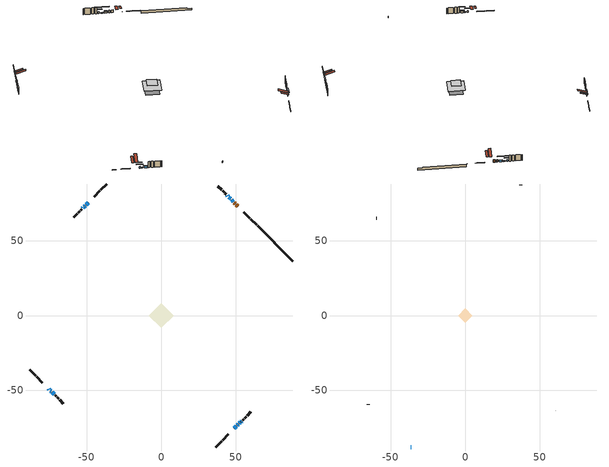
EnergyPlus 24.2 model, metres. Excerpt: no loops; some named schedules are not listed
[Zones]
conditioned space
 floor adiabatic (AdiabaticFloorConstruction): -8.3,0 0,8.3 8.3,0 0,-8.3 z3.05
 floor foundation (Slab1 construction): -5.91,0.67 -0.67,5.91 5.91,-0.67 0.67,-5.91 z-1.65
 wall outside (RimJoist1 construction): 36.54,-88.22 40.44,-84.32 / -88.22,-36.54 -84.32,-40.44 / -36.54,88.22 -40.44,84.32 / 63.94,60.82 60.04,64.72 z0.61:0.91
 wall outside (RimJoist2 construction): 41.09,-83.66 44.99,-79.76 / -83.66,-41.09 -79.76,-44.99 / -41.09,83.66 -44.99,79.76 / 59.38,65.37 55.48,69.27 z0.61:0.91
 wall outside (AdiabaticWallConstruction 1): 51.35,73.4 50.39,74.36 / 49.74,75.02 49.1,75.65 z0.61:2.64
 wall outside (AdiabaticWallConstruction): 48.45,76.31 47.15,77.6 / -51,73.76 -51.65,73.11 / 52.34,-72.42 52.99,-71.77 / -73.17,-51.59 -71.88,-52.88 / -52.3,72.45 -52.68,72.07 / 53.64,-71.11 53.92,-70.83 z0.61:1.83; -49.12,75.63 -50.34,74.41 / -75.63,-49.12 -75.02,-49.73 / 44.76,79.99 44.15,80.6 z0.61:1.98; 49.12,-75.63 50.42,-74.34 z0.61:2.69; 51.07,-73.68 51.69,-73.07 z0.61:1.53; 46.5,78.26 45.42,79.34 / -74.37,-50.39 -73.82,-50.93 z0.61:1.22
 wall outside (Wall1 construction): 54.58,-70.18 55.31,-69.44 / -71.22,-53.54 -70.48,-54.27 / -53.34,71.42 -54.08,70.68 / 43.49,81.26 42.76,82 z0.61:5.49
 wall outside (Wall2 construction): 55.97,-68.78 56.95,-67.8 / -69.82,-54.93 -68.84,-55.91 / -54.73,70.02 -55.71,69.04 / 42.1,82.66 41.12,83.64 z0.61:5.49
 wall outside (Wall3 construction): 57.61,-67.15 60.09,-64.67 / -68.19,-56.57 -65.71,-59.05 / -56.37,68.39 -58.85,65.91 / 40.46,84.29 37.99,86.77 z0.61:5.49
 wall foundation (FoundationWall1 construction): 64.59,60.16,-1.65 64.59,60.16,0.61 85.85,38.9,0.61 85.85,38.9,-0.35 88.22,36.54,-0.35 88.22,36.54,-1.65
 window (WindowConstruction): 48.45,76.31 47.15,77.6 z0.61:1.83
 window (WindowConstruction 5): -49.12,75.63 -50.34,74.41 z0.61:1.98
 window (WindowConstruction 6): 49.12,-75.63 50.42,-74.34 z0.61:2.69
 window (WindowConstruction 7): 51.07,-73.68 51.68,-73.07 z0.61:1.52
 window (WindowConstruction 8): -75.63,-49.12 -75.02,-49.73 z0.61:1.98
 window (WindowConstruction 11): 46.5,78.26 45.42,79.34 z0.61:1.22
 window (WindowConstruction 12): -74.36,-50.39 -73.83,-50.93 z0.61:1.22
 window (WindowConstruction 1): -51,73.75 -51.65,73.11 z0.61:1.83
 window (WindowConstruction 2): 52.34,-72.41 52.99,-71.77 z0.61:1.83
 window (WindowConstruction 3): -73.17,-51.59 -71.88,-52.88 z0.61:1.83
 window (WindowConstruction 9): -52.3,72.45 -52.68,72.07 z0.61:1.83
 window (WindowConstruction 10): 53.64,-71.11 53.92,-70.84 z0.61:1.83
 window (WindowConstruction 4): 44.76,79.99 44.15,80.6 z0.61:1.98
 door (Door): 51.35,73.4 50.39,74.36 z0.61:2.64
 door (Door 1): 49.74,75.02 49.1,75.65 z0.61:2.64
 ceiling adiabatic (AdiabaticFloorConstruction): 0,-8.3 8.3,0 0,8.3 -8.3,0 z3.05
 roof outside (Roof1 construction): 46.58,-78.18,5.49 43.05,-74.65,7.15 42.12,-75.58,7.15 45.65,-79.11,5.49; -78.18,-46.58,5.49 -74.65,-43.05,7.15 -75.58,-42.12,7.15 -79.11,-45.65,5.49; -46.58,78.18,5.49 -43.05,74.65,7.15 -42.12,75.58,7.15 -45.65,79.11,5.49; 53.9,70.86,5.49 50.37,67.33,7.15 51.3,66.4,7.15 54.83,69.93,5.49
attic - vented
 floor to conditioned space (Floor1 construction Reversed): -4.8,0 0,4.8 4.8,0 0,-4.8 z5.49
 wall outside (AdiabaticWallConstruction): -36.54,-88.22 -36.17,-88.22 z0.61:1.83
 wall outside (Wall4 construction): 60.74,-64.01 60.87,-63.88 / -65.05,-59.7 -64.92,-59.83 / -59.5,65.25 -59.64,65.12 / 37.33,87.43 37.2,87.56 z0.61:5.49
 window (WindowConstruction 13): -36.54,-88.22 -36.17,-88.22 z0.61:1.83
 roof outside (Roof2 construction): 48.47,-76.29,5.49 43.79,-71.61,7.69 42.56,-72.85,7.69 47.24,-77.52,5.49; -76.29,-48.47,5.49 -71.61,-43.79,7.69 -72.85,-42.56,7.69 -77.52,-47.24,5.49; -48.47,76.29,5.49 -43.79,71.61,7.69 -42.56,72.85,7.69 -47.24,77.52,5.49; 52.01,72.75,5.49 47.34,68.07,7.69 48.57,66.84,7.69 53.24,71.52,5.49
shading: 47.01,77.75 48.59,76.17 48.88,76.46 47.3,78.04 z2.03; -51.62,73.13 -47.84,76.91 -48.13,77.19 -51.91,73.41 z3.79; 51.7,-73.06 47.84,-76.91 48.23,-77.3 52.09,-73.45 z4.5; 52.96,-71.79 49.79,-74.96 50.08,-75.24 53.25,-72.07 z3.33; -73.74,-51.01 -76.91,-47.84 -77.19,-48.13 -74.02,-51.3 z3.79; 42.41,82.34 49.5,75.26 49.78,75.54 42.7,82.62 z5.47; -70.82,-53.93 -77.37,-47.39 -77.65,-47.67 -71.1,-54.22 z5.47; -52.04,72.72 -50.61,74.14 -50.9,74.43 -52.32,73 z2.38; 53.38,-71.38 51.95,-72.8 52.24,-73.08 53.66,-71.66 z2.38; -71.49,-53.27 -73.56,-51.2 -73.84,-51.48 -71.77,-53.55 z2.38; 42.87,81.88 46.04,78.71 46.32,79 43.15,82.17 z3.79
[Building]
Building 1: Terrain=Suburbs
[Site:Location]
Quebec Intl AP_QC: Latitude {deg}=46.8; Longitude {deg}=-71.38; Time Zone {hr}=-5; Elevation {m}=74; Keep Site Location Information=Yes
[Site:GroundTemperature:Shallow]
0.0108218, -2.24938, -2.43038, -1.3578, 2.94801, 7.23376, 10.9493, 13.303, 13.5029, 11.5886, 7.96783, 3.81355
[Site:WaterMainsTemperature]
Calculation Method=Schedule; Temperature Schedule=mains temperature schedule
[Material] Roughness=Rough; Thermal Absorptance=0.9
Name | Thickness {m} | Conductivity {W/m-K} | Density {kg/m3} | Specific Heat {J/kg-K} | Solar Absorptance | Visible Absorptance
asphalt or fiberglass shingles | 0.00635 | 0.162714 | 1121.4 | 1465.45 | 0.4 | 0.4
ceiling loosefill ins | 0.0846667 | 0.0480833 | 16.02 | 1046.75 | 0.7 | 0.7
ceiling stud and cavity | 0.1397 | 0.249486 | 65.682 | 1177.47 | 0.7 | 0.7
concrete 4.0 in. | 0.1016 | 1.803125 | 2242.8 | 837.4 | 0.7 | 0.7
concrete 8.0 in. | 0.2032 | 1.803125 | 2242.8 | 837.4 | 0.7 | 0.7
door material | 0.04445 | 0.0451087 | 512.64 | 1214.23 | 0.7 | 0.7
door material 1 | 0.04445 | 0.188738 | 512.64 | 1214.23 | 0.7 | 0.7
exterior vertical ins | 0.0012549 | 0.029427 | 32.04 | 1214.23 | 0.7 | 0.7
floor covering | 0.0127 | 0.0433444 | 54.468 | 1339.84 | 0.6 | 0.6
floor rigid ins; wall rigid ins | 0.512978 | 0.029427 | 32.04 | 1214.23 | 0.7 | 0.7
floor stud and cavity | 0.1397 | 1.75129 | 37.0049 | 1207.88 | 0.7 | 0.7
furniture material conditioned space 1 | 0.1524 | 0.115458 | 640.8 | 1214.23 | 0.6 | 0.6
gypsum board | 0.0127 | 0.160291 | 801 | 837.4 | 0.6 | 0.6
gypsum board 1 | 0.0127 | 0.160291 | 801 | 837.4 | 0.7 | 0.7
osb sheathing 0.5 in. | 0.0127 | 0.115458 | 512.64 | 1214.23 | 0.7 | 0.7
osb sheathing 0.75 in. | 0.01905 | 0.115458 | 512.64 | 1214.23 | 0.7 | 0.7
osb sheathing 2.0 in. | 0.0508 | 0.115458 | 512.64 | 1214.23 | 0.7 | 0.7
rim joist stud and cavity | 0.0508 | 0.0451784 | 125.044 | 1163.47 | 0.6 | 0.6
rim joist stud and cavity 1 | 0.0508 | 0.648972 | 50.32683 | 1063.81 | 0.6 | 0.6
roof stud and cavity | 0.2032 | 0.159001 | 78.34581 | 1123.46 | 0.7 | 0.7
wall stud and cavity | 0.1397 | 0.149696 | 139.0536 | 1170.24 | 0.7 | 0.7
wall stud and cavity 1 | 0.1397 | 0.0880559 | 139.0536 | 1170.24 | 0.7 | 0.7
wall stud and cavity 2 | 0.1397 | 0.0770275 | 139.0536 | 1170.24 | 0.7 | 0.7
wall stud and cavity 3 | 0.0889 | 6.1454 | 50.32683 | 1063.81 | 0.6 | 0.6
wall stud and cavity 4 | 0.0889 | 0.380278 | 52.3479 | 1209.89 | 0.7 | 0.7
wall stud and cavity 5 | 0.0889 | 0.391764 | 83.0341 | 1211.67 | 0.7 | 0.7
wood siding | 0.0254 | 0.102417 | 544.68 | 1172.36 | 0.4 | 0.4
wood siding 1 | 0.00254 | 0.102417 | 544.68 | 1172.36 | 0.4 | 0.4
wood siding 2; wood siding 3; wood siding 4 | 0.0254 | 0.102417 | 544.68 | 1172.36 | 0.7 | 0.7
[WindowMaterial:SimpleGlazingSystem]
Name | U-Factor {W/m2-K} | Solar Heat Gain Coefficient
WindowMaterial | 2.93609 | 0.65
WindowMaterial 1 | 2.93496 | 0.65
WindowMaterial 2 | 2.97414 | 0.6
WindowMaterial 3 | 2.95426 | 0.63
WindowMaterial 4 | 2.98152 | 0.61
WindowMaterial 5 | 2.992306 | 0.59
WindowMaterial 6 | 4.30847 | 0.65
WindowMaterial 7 | 2.98833 | 0.59
[Construction]
AdiabaticFloorConstruction: floor stud and cavity, floor rigid ins, osb sheathing 0.75 in., floor covering
AdiabaticWallConstruction: wood siding 3, wall rigid ins, wall stud and cavity 4, gypsum board
AdiabaticWallConstruction 1: wood siding 4, wall rigid ins, wall stud and cavity 4, gypsum board
Door: door material
Door 1: door material 1
Floor1 construction Reversed: gypsum board, ceiling stud and cavity, ceiling loosefill ins
FoundationWall1 construction: concrete 8.0 in., gypsum board 1
furniture construction conditioned space 1: furniture material conditioned space 1
PartitionWallConstruction: gypsum board, wall stud and cavity 5, gypsum board
RimJoist1 construction: wood siding 2, osb sheathing 2.0 in., rim joist stud and cavity
RimJoist2 construction: wood siding 2, rim joist stud and cavity 1
Roof1 construction: asphalt or fiberglass shingles, osb sheathing 0.75 in., roof stud and cavity, gypsum board
Roof2 construction: asphalt or fiberglass shingles
Slab1 construction: concrete 4.0 in.
Wall1 construction: wood siding, osb sheathing 0.5 in., wall stud and cavity, gypsum board
Wall2 construction: wood siding, osb sheathing 0.5 in., wall stud and cavity 1, gypsum board
Wall3 construction: wood siding, osb sheathing 0.5 in., wall stud and cavity 2, gypsum board
Wall4 construction: wood siding 1, wall stud and cavity 3
WindowConstruction; WindowConstruction 1; WindowConstruction 2; WindowConstruction 3: WindowMaterial
WindowConstruction 10: WindowMaterial 5
WindowConstruction 11; WindowConstruction 12: WindowMaterial 6
WindowConstruction 13: WindowMaterial 7
WindowConstruction 4; WindowConstruction 5; WindowConstruction 8: WindowMaterial 1
WindowConstruction 6: WindowMaterial 2
WindowConstruction 7: WindowMaterial 3
WindowConstruction 9: WindowMaterial 4
[Zone] Multiplier=1; Part of Total Floor Area=Yes
Name | Volume {m3}
attic - vented | 16.4646
conditioned space | 421.7
[Space]
Name | Zone | Volume {m3}
attic - vented 1 | attic - vented | 16.4646
conditioned space 1 | conditioned space | 421.7
[ZoneInfiltration:EffectiveLeakageArea]
infil attic - vented 1: Zone or Space=attic - vented 1; Schedule=Always On Discrete; Effective Air Leakage Area {cm2}=1699.94; Stack Coefficient=0.000492423; Wind Coefficient=1.4993e-05
[ZoneMixing]
whole house fan mix: Zone or Space=attic - vented; Schedule=Always On Continuous; Design Flow Rate Calculation Method=Flow/Zone; Design Flow Rate {m3/s}=0; Source Zone or Space=conditioned space
[SurfaceProperty:ExposedFoundationPerimeter]
Slab1: Exposed Perimeter Calculation Method=TotalExposedPerimeter; Total Exposed Perimeter {m}=33.407
[InternalMass] Zone or ZoneList=conditioned space; Space or SpaceList=conditioned space 1
Name | Construction | Surface Area {m2}
furniture mass conditioned space 1 | furniture construction conditioned space 1 | 82.6399
partition wall mass | PartitionWallConstruction | 206.6
[Lights]
interior lighting: Zone or ZoneList or Space or SpaceList=conditioned space 1; Schedule=interior lighting schedule; Design Level Calculation Method=LightingLevel; Lighting Level {W}=343.2; Return Air Fraction=0; Fraction Radiant=0.6; Fraction Visible=0.2; Fraction Replaceable=1
[People]
occupants: Zone or ZoneList or Space or SpaceList=conditioned space 1; Number of People Schedule=occupants schedule; Number of People Calculation Method=People; Number of People=3; Fraction Radiant=0.314171; Sensible Heat Fraction=0.56303; Activity Level Schedule=occupants activity schedule; Carbon Dioxide Generation Rate {m3/s-W}=0; Enable ASHRAE 55 Comfort Warnings=No; Mean Radiant Temperature Calculation Type=EnclosureAveraged
[ElectricEquipment] Zone or ZoneList or Space or SpaceList=conditioned space 1; Design Level Calculation Method=EquipmentLevel
Name | Schedule | Design Level {W} | Fraction Latent | Fraction Radiant | Fraction Lost
clothes dryer | clothes dryer schedule | 140.772 | 0.015 | 0.081 | 0.85
clothes washer | clothes washer schedule | 32.1985 | 0.03 | 0.162 | 0.7
cooking range | cooking range schedule | 215.147 | 0.08 | 0.432 | 0.2
dishwasher | dishwasher schedule | 66.8632 | 0.3 | 0.18 | 0.4
fridge | fridge schedule | 72.9452 | 0 | 0.6 | 0
mech vent bath fan 0 | mech vent bath fan 0 schedule | 50.2 | 0 | 0 | 1
mech vent house fan | mech vent house fan schedule | 0 | 0 | 0 | 1
mech vent house fan cfis | mech vent house fan cfis schedule | 0 | 0 | 0 | 0
mech vent range fan 0 | mech vent range fan 0 schedule | 57 | 0 | 0 | 1
misc plug loads | misc plug loads schedule | 494.7 | 0.045 | 0.513 | 0.1
whole house fan | Always On Discrete | 0 | 0 | 0 | 1
[OtherEquipment] Zone or ZoneList or Space or SpaceList=conditioned space 1; Design Level Calculation Method=EquipmentLevel
Name | Fuel Type | Schedule | Design Level {W} | Fraction Latent | Fraction Radiant | Fraction Lost
clothes dryer 1 | Electricity | clothes dryer schedule | 0 | 0.015 | 0.081 | 0.85
cooking range 1 | Electricity | cooking range schedule | 0 | 0.08 | 0.432 | 0.2
general water use latent | None | general water use schedule | 62.594 | 1 | 0 | 0
general water use sensible | None | general water use schedule | -61.6891 | 0 | 0.6 | 0
mech vent house fan latent load | None | Always On Discrete | 0 | 1 | 0 | 0
mech vent house fan sensible load | None | Always On Discrete | 0 | 0 | 0 | 0
water heater energy adjustment1 | Electricity | Always On Discrete | 0.01 | 0 | 0 | 1
[ZoneInfiltration:DesignFlowRate] Zone or ZoneList or Space or SpaceList=conditioned space 1; Schedule=Always On Discrete; Design Flow Rate Calculation Method=Flow/Zone; Design Flow Rate {m3/s}=0
infil flow; natural vent flow; whole house fan flow
[Foundation:Kiva]
Foundation Kiva 1: Initial Indoor Air Temperature {C}=18; Wall Height Above Grade {m}=0.609996; Wall Depth Below Slab {m}=0.2032; Custom Block Material Name 1=exterior vertical ins; Custom Block Depth 1 {m}=2.26; Custom Block X Position 1 {m}=0.2159; Custom Block Z Position 1 {m}=0
[Foundation:Kiva:Settings]
Soil Conductivity {W/m-K}=0.849921; Soil Density {kg/m3}=1842.3; Soil Specific Heat {J/kg-K}=418.7; Ground Solar Absorptivity=0.9; Ground Thermal Absorptivity=0.9; Ground Surface Roughness {m}=0.03; Far-Field Width {m}=40; Deep-Ground Boundary Condition=ZeroFlux; Deep-Ground Depth {m}=40; Minimum Cell Dimension {m}=0.2; Maximum Cell Growth Coefficient=3; Simulation Timestep=Timestep
[Exterior:Lights]
exterior lighting: Schedule=exterior lighting schedule; Design Level {W}=75.6
[Schedule:Constant]
Name | Hourly Value
Always On Continuous; mech vent house fan schedule; mech vent house fan cfis schedule; Always On Discrete | 1
occupants activity schedule | 117.228
fridge schedule | 0
[Schedule:Week:Daily]
interior lighting schedule Week Rule - Jan1-Jan27: interior lighting schedule day, interior lighting schedule day, interior lighting schedule day, interior lighting schedule day, interior lighting schedule day, interior lighting schedule day, interior lighting schedule day, interior lighting schedule default day, interior lighting schedule default day, interior lighting schedule default day, interior lighting schedule default day, interior lighting schedule default day
interior lighting schedule Week Rule - Jan28-Feb3: interior lighting schedule day, interior lighting schedule day, interior lighting schedule day, interior lighting schedule day, interior lighting schedule day 1, interior lighting schedule day 1, interior lighting schedule day 1, interior lighting schedule default day, interior lighting schedule default day, interior lighting schedule default day, interior lighting schedule default day, interior lighting schedule default day
interior lighting schedule Week Rule - Feb4-Feb24: interior lighting schedule day 1, interior lighting schedule day 1, interior lighting schedule day 1, interior lighting schedule day 1, interior lighting schedule day 1, interior lighting schedule day 1, interior lighting schedule day 1, interior lighting schedule default day, interior lighting schedule default day, interior lighting schedule default day, interior lighting schedule default day, interior lighting schedule default day
interior lighting schedule Week Rule - Feb25-Mar3: interior lighting schedule day 1, interior lighting schedule day 1, interior lighting schedule day 1, interior lighting schedule day 1, interior lighting schedule day 2, interior lighting schedule day 2, interior lighting schedule day 2, interior lighting schedule default day, interior lighting schedule default day, interior lighting schedule default day, interior lighting schedule default day, interior lighting schedule default day
interior lighting schedule Week Rule - Mar4-Mar31: interior lighting schedule day 2, interior lighting schedule day 2, interior lighting schedule day 2, interior lighting schedule day 2, interior lighting schedule day 2, interior lighting schedule day 2, interior lighting schedule day 2, interior lighting schedule default day, interior lighting schedule default day, interior lighting schedule default day, interior lighting schedule default day, interior lighting schedule default day
interior lighting schedule Week Rule - Apr1-Apr28: interior lighting schedule day 3, interior lighting schedule day 3, interior lighting schedule day 3, interior lighting schedule day 3, interior lighting schedule day 3, interior lighting schedule day 3, interior lighting schedule day 3, interior lighting schedule default day, interior lighting schedule default day, interior lighting schedule default day, interior lighting schedule default day, interior lighting schedule default day
interior lighting schedule Week Rule - Apr29-May5: interior lighting schedule day 3, interior lighting schedule day 3, interior lighting schedule day 4, interior lighting schedule day 4, interior lighting schedule day 4, interior lighting schedule day 4, interior lighting schedule day 4, interior lighting schedule default day, interior lighting schedule default day, interior lighting schedule default day, interior lighting schedule default day, interior lighting schedule default day
interior lighting schedule Week Rule - May6-May26: interior lighting schedule day 4, interior lighting schedule day 4, interior lighting schedule day 4, interior lighting schedule day 4, interior lighting schedule day 4, interior lighting schedule day 4, interior lighting schedule day 4, interior lighting schedule default day, interior lighting schedule default day, interior lighting schedule default day, interior lighting schedule default day, interior lighting schedule default day
interior lighting schedule Week Rule - May27-Jun2: interior lighting schedule day 4, interior lighting schedule day 4, interior lighting schedule day 4, interior lighting schedule day 4, interior lighting schedule day 4, interior lighting schedule day 5, interior lighting schedule day 5, interior lighting schedule default day, interior lighting schedule default day, interior lighting schedule default day, interior lighting schedule default day, interior lighting schedule default day
interior lighting schedule Week Rule - Jun3-Jun30: interior lighting schedule day 5, interior lighting schedule day 5, interior lighting schedule day 5, interior lighting schedule day 5, interior lighting schedule day 5, interior lighting schedule day 5, interior lighting schedule day 5, interior lighting schedule default day, interior lighting schedule default day, interior lighting schedule default day, interior lighting schedule default day, interior lighting schedule default day
interior lighting schedule Week Rule - Jul1-Jul28: interior lighting schedule day 6, interior lighting schedule day 6, interior lighting schedule day 6, interior lighting schedule day 6, interior lighting schedule day 6, interior lighting schedule day 6, interior lighting schedule day 6, interior lighting schedule default day, interior lighting schedule default day, interior lighting schedule default day, interior lighting schedule default day, interior lighting schedule default day
interior lighting schedule Week Rule - Jul29-Aug4: interior lighting schedule day 6, interior lighting schedule day 6, interior lighting schedule day 6, interior lighting schedule day 7, interior lighting schedule day 7, interior lighting schedule day 7, interior lighting schedule day 7, interior lighting schedule default day, interior lighting schedule default day, interior lighting schedule default day, interior lighting schedule default day, interior lighting schedule default day
interior lighting schedule Week Rule - Aug5-Aug25: interior lighting schedule day 7, interior lighting schedule day 7, interior lighting schedule day 7, interior lighting schedule day 7, interior lighting schedule day 7, interior lighting schedule day 7, interior lighting schedule day 7, interior lighting schedule default day, interior lighting schedule default day, interior lighting schedule default day, interior lighting schedule default day, interior lighting schedule default day
interior lighting schedule Week Rule - Aug26-Sep1: interior lighting schedule day 7, interior lighting schedule day 7, interior lighting schedule day 7, interior lighting schedule day 7, interior lighting schedule day 7, interior lighting schedule day 7, interior lighting schedule day 8, interior lighting schedule default day, interior lighting schedule default day, interior lighting schedule default day, interior lighting schedule default day, interior lighting schedule default day
interior lighting schedule Week Rule - Sep2-Sep29: interior lighting schedule day 8, interior lighting schedule day 8, interior lighting schedule day 8, interior lighting schedule day 8, interior lighting schedule day 8, interior lighting schedule day 8, interior lighting schedule day 8, interior lighting schedule default day, interior lighting schedule default day, interior lighting schedule default day, interior lighting schedule default day, interior lighting schedule default day
interior lighting schedule Week Rule - Sep30-Oct6: interior lighting schedule day 8, interior lighting schedule day 9, interior lighting schedule day 9, interior lighting schedule day 9, interior lighting schedule day 9, interior lighting schedule day 9, interior lighting schedule day 9, interior lighting schedule default day, interior lighting schedule default day, interior lighting schedule default day, interior lighting schedule default day, interior lighting schedule default day
interior lighting schedule Week Rule - Oct7-Oct27: interior lighting schedule day 9, interior lighting schedule day 9, interior lighting schedule day 9, interior lighting schedule day 9, interior lighting schedule day 9, interior lighting schedule day 9, interior lighting schedule day 9, interior lighting schedule default day, interior lighting schedule default day, interior lighting schedule default day, interior lighting schedule default day, interior lighting schedule default day
interior lighting schedule Week Rule - Oct28-Nov3: interior lighting schedule day 9, interior lighting schedule day 9, interior lighting schedule day 9, interior lighting schedule day 9, interior lighting schedule day 10, interior lighting schedule day 10, interior lighting schedule day 10, interior lighting schedule default day, interior lighting schedule default day, interior lighting schedule default day, interior lighting schedule default day, interior lighting schedule default day
interior lighting schedule Week Rule - Nov4-Nov24: interior lighting schedule day 10, interior lighting schedule day 10, interior lighting schedule day 10, interior lighting schedule day 10, interior lighting schedule day 10, interior lighting schedule day 10, interior lighting schedule day 10, interior lighting schedule default day, interior lighting schedule default day, interior lighting schedule default day, interior lighting schedule default day, interior lighting schedule default day
interior lighting schedule Week Rule - Nov25-Dec1: interior lighting schedule day 10, interior lighting schedule day 10, interior lighting schedule day 10, interior lighting schedule day 10, interior lighting schedule day 10, interior lighting schedule day 10, interior lighting schedule day 11, interior lighting schedule default day, interior lighting schedule default day, interior lighting schedule default day, interior lighting schedule default day, interior lighting schedule default day
interior lighting schedule Week Rule - Dec2-Dec31: interior lighting schedule day 11, interior lighting schedule day 11, interior lighting schedule day 11, interior lighting schedule day 11, interior lighting schedule day 11, interior lighting schedule day 11, interior lighting schedule day 11, interior lighting schedule default day, interior lighting schedule default day, interior lighting schedule default day, interior lighting schedule default day, interior lighting schedule default day
occupants schedule Week Rule - Jan1-Dec31: occupants schedule day, occupants schedule day, occupants schedule day, occupants schedule day, occupants schedule day, occupants schedule day, occupants schedule day, occupants schedule default day, occupants schedule default day, occupants schedule default day, occupants schedule default day, occupants schedule default day
clothes dryer schedule Week Rule - Jan1-Dec31: clothes dryer schedule day, clothes dryer schedule day, clothes dryer schedule day, clothes dryer schedule day, clothes dryer schedule day, clothes dryer schedule day, clothes dryer schedule day, clothes dryer schedule default day, clothes dryer schedule default day, clothes dryer schedule default day, clothes dryer schedule default day, clothes dryer schedule default day
clothes washer schedule Week Rule - Jan1-Dec31: clothes washer schedule day, clothes washer schedule day, clothes washer schedule day, clothes washer schedule day, clothes washer schedule day, clothes washer schedule day, clothes washer schedule day, clothes washer schedule default day, clothes washer schedule default day, clothes washer schedule default day, clothes washer schedule default day, clothes washer schedule default day
cooking range schedule Week Rule - Jan1-Dec31: cooking range schedule day, cooking range schedule day, cooking range schedule day, cooking range schedule day, cooking range schedule day, cooking range schedule day, cooking range schedule day, cooking range schedule default day, cooking range schedule default day, cooking range schedule default day, cooking range schedule default day, cooking range schedule default day
dishwasher schedule Week Rule - Jan1-Dec31: dishwasher schedule day, dishwasher schedule day, dishwasher schedule day, dishwasher schedule day, dishwasher schedule day, dishwasher schedule day, dishwasher schedule day, dishwasher schedule default day, dishwasher schedule default day, dishwasher schedule default day, dishwasher schedule default day, dishwasher schedule default day
mech vent bath fan 0 schedule Week Rule - Jan1-Dec31: mech vent bath fan 0 schedule day, mech vent bath fan 0 schedule day, mech vent bath fan 0 schedule day, mech vent bath fan 0 schedule day, mech vent bath fan 0 schedule day, mech vent bath fan 0 schedule day, mech vent bath fan 0 schedule day, mech vent bath fan 0 schedule default day, mech vent bath fan 0 schedule default day, mech vent bath fan 0 schedule default day, mech vent bath fan 0 schedule default day, mech vent bath fan 0 schedule default day
mech vent range fan 0 schedule Week Rule - Jan1-Dec31: mech vent range fan 0 schedule day, mech vent range fan 0 schedule day, mech vent range fan 0 schedule day, mech vent range fan 0 schedule day, mech vent range fan 0 schedule day, mech vent range fan 0 schedule day, mech vent range fan 0 schedule day, mech vent range fan 0 schedule default day, mech vent range fan 0 schedule default day, mech vent range fan 0 schedule default day, mech vent range fan 0 schedule default day, mech vent range fan 0 schedule default day
misc plug loads schedule Week Rule - Jan1-Dec31: misc plug loads schedule day, misc plug loads schedule day, misc plug loads schedule day, misc plug loads schedule day, misc plug loads schedule day, misc plug loads schedule day, misc plug loads schedule day, misc plug loads schedule default day, misc plug loads schedule default day, misc plug loads schedule default day, misc plug loads schedule default day, misc plug loads schedule default day
general water use schedule Week Rule - Jan1-Dec31: general water use schedule day, general water use schedule day, general water use schedule day, general water use schedule day, general water use schedule day, general water use schedule day, general water use schedule day, general water use schedule default day, general water use schedule default day, general water use schedule default day, general water use schedule default day, general water use schedule default day
exterior lighting schedule Week Rule - Jan1-Jan27: exterior lighting schedule day, exterior lighting schedule day, exterior lighting schedule day, exterior lighting schedule day, exterior lighting schedule day, exterior lighting schedule day, exterior lighting schedule day, exterior lighting schedule default day, exterior lighting schedule default day, exterior lighting schedule default day, exterior lighting schedule default day, exterior lighting schedule default day
exterior lighting schedule Week Rule - Jan28-Feb3: exterior lighting schedule day, exterior lighting schedule day, exterior lighting schedule day, exterior lighting schedule day, exterior lighting schedule day 1, exterior lighting schedule day 1, exterior lighting schedule day 1, exterior lighting schedule default day, exterior lighting schedule default day, exterior lighting schedule default day, exterior lighting schedule default day, exterior lighting schedule default day
exterior lighting schedule Week Rule - Feb4-Feb24: exterior lighting schedule day 1, exterior lighting schedule day 1, exterior lighting schedule day 1, exterior lighting schedule day 1, exterior lighting schedule day 1, exterior lighting schedule day 1, exterior lighting schedule day 1, exterior lighting schedule default day, exterior lighting schedule default day, exterior lighting schedule default day, exterior lighting schedule default day, exterior lighting schedule default day
exterior lighting schedule Week Rule - Feb25-Mar3: exterior lighting schedule day 1, exterior lighting schedule day 1, exterior lighting schedule day 1, exterior lighting schedule day 1, exterior lighting schedule day 2, exterior lighting schedule day 2, exterior lighting schedule day 2, exterior lighting schedule default day, exterior lighting schedule default day, exterior lighting schedule default day, exterior lighting schedule default day, exterior lighting schedule default day
exterior lighting schedule Week Rule - Mar4-Mar31: exterior lighting schedule day 2, exterior lighting schedule day 2, exterior lighting schedule day 2, exterior lighting schedule day 2, exterior lighting schedule day 2, exterior lighting schedule day 2, exterior lighting schedule day 2, exterior lighting schedule default day, exterior lighting schedule default day, exterior lighting schedule default day, exterior lighting schedule default day, exterior lighting schedule default day
exterior lighting schedule Week Rule - Apr1-Apr28: exterior lighting schedule day 3, exterior lighting schedule day 3, exterior lighting schedule day 3, exterior lighting schedule day 3, exterior lighting schedule day 3, exterior lighting schedule day 3, exterior lighting schedule day 3, exterior lighting schedule default day, exterior lighting schedule default day, exterior lighting schedule default day, exterior lighting schedule default day, exterior lighting schedule default day
exterior lighting schedule Week Rule - Apr29-May5: exterior lighting schedule day 3, exterior lighting schedule day 3, exterior lighting schedule day 4, exterior lighting schedule day 4, exterior lighting schedule day 4, exterior lighting schedule day 4, exterior lighting schedule day 4, exterior lighting schedule default day, exterior lighting schedule default day, exterior lighting schedule default day, exterior lighting schedule default day, exterior lighting schedule default day
exterior lighting schedule Week Rule - May6-May26: exterior lighting schedule day 4, exterior lighting schedule day 4, exterior lighting schedule day 4, exterior lighting schedule day 4, exterior lighting schedule day 4, exterior lighting schedule day 4, exterior lighting schedule day 4, exterior lighting schedule default day, exterior lighting schedule default day, exterior lighting schedule default day, exterior lighting schedule default day, exterior lighting schedule default day
exterior lighting schedule Week Rule - May27-Jun2: exterior lighting schedule day 4, exterior lighting schedule day 4, exterior lighting schedule day 4, exterior lighting schedule day 4, exterior lighting schedule day 4, exterior lighting schedule day 5, exterior lighting schedule day 5, exterior lighting schedule default day, exterior lighting schedule default day, exterior lighting schedule default day, exterior lighting schedule default day, exterior lighting schedule default day
exterior lighting schedule Week Rule - Jun3-Jun30: exterior lighting schedule day 5, exterior lighting schedule day 5, exterior lighting schedule day 5, exterior lighting schedule day 5, exterior lighting schedule day 5, exterior lighting schedule day 5, exterior lighting schedule day 5, exterior lighting schedule default day, exterior lighting schedule default day, exterior lighting schedule default day, exterior lighting schedule default day, exterior lighting schedule default day
exterior lighting schedule Week Rule - Jul1-Jul28: exterior lighting schedule day 6, exterior lighting schedule day 6, exterior lighting schedule day 6, exterior lighting schedule day 6, exterior lighting schedule day 6, exterior lighting schedule day 6, exterior lighting schedule day 6, exterior lighting schedule default day, exterior lighting schedule default day, exterior lighting schedule default day, exterior lighting schedule default day, exterior lighting schedule default day
exterior lighting schedule Week Rule - Jul29-Aug4: exterior lighting schedule day 6, exterior lighting schedule day 6, exterior lighting schedule day 6, exterior lighting schedule day 7, exterior lighting schedule day 7, exterior lighting schedule day 7, exterior lighting schedule day 7, exterior lighting schedule default day, exterior lighting schedule default day, exterior lighting schedule default day, exterior lighting schedule default day, exterior lighting schedule default day
exterior lighting schedule Week Rule - Aug5-Aug25: exterior lighting schedule day 7, exterior lighting schedule day 7, exterior lighting schedule day 7, exterior lighting schedule day 7, exterior lighting schedule day 7, exterior lighting schedule day 7, exterior lighting schedule day 7, exterior lighting schedule default day, exterior lighting schedule default day, exterior lighting schedule default day, exterior lighting schedule default day, exterior lighting schedule default day
exterior lighting schedule Week Rule - Aug26-Sep1: exterior lighting schedule day 7, exterior lighting schedule day 7, exterior lighting schedule day 7, exterior lighting schedule day 7, exterior lighting schedule day 7, exterior lighting schedule day 7, exterior lighting schedule day 8, exterior lighting schedule default day, exterior lighting schedule default day, exterior lighting schedule default day, exterior lighting schedule default day, exterior lighting schedule default day
exterior lighting schedule Week Rule - Sep2-Sep29: exterior lighting schedule day 8, exterior lighting schedule day 8, exterior lighting schedule day 8, exterior lighting schedule day 8, exterior lighting schedule day 8, exterior lighting schedule day 8, exterior lighting schedule day 8, exterior lighting schedule default day, exterior lighting schedule default day, exterior lighting schedule default day, exterior lighting schedule default day, exterior lighting schedule default day
[Schedule:Year]
interior lighting schedule: interior lighting schedule Week Rule - Jan1-Jan27, 1, 1, 1, 27, interior lighting schedule Week Rule - Jan28-Feb3, 1, 28, 2, 3, interior lighting schedule Week Rule - Feb4-Feb24, 2, 4, 2, 24, interior lighting schedule Week Rule - Feb25-Mar3, 2, 25, 3, 3, interior lighting schedule Week Rule - Mar4-Mar31, 3, 4, 3, 31, interior lighting schedule Week Rule - Apr1-Apr28, 4, 1, 4, 28, interior lighting schedule Week Rule - Apr29-May5, 4, 29, 5, 5, interior lighting schedule Week Rule - May6-May26, 5, 6, 5, 26, interior lighting schedule Week Rule - May27-Jun2, 5, 27, 6, 2, interior lighting schedule Week Rule - Jun3-Jun30, 6, 3, 6, 30, interior lighting schedule Week Rule - Jul1-Jul28, 7, 1, 7, 28, interior lighting schedule Week Rule - Jul29-Aug4, 7, 29, 8, 4, interior lighting schedule Week Rule - Aug5-Aug25, 8, 5, 8, 25, interior lighting schedule Week Rule - Aug26-Sep1, 8, 26, 9, 1, interior lighting schedule Week Rule - Sep2-Sep29, 9, 2, 9, 29, interior lighting schedule Week Rule - Sep30-Oct6, 9, 30, 10, 6, interior lighting schedule Week Rule - Oct7-Oct27, 10, 7, 10, 27, interior lighting schedule Week Rule - Oct28-Nov3, 10, 28, 11, 3, interior lighting schedule Week Rule - Nov4-Nov24, 11, 4, 11, 24, interior lighting schedule Week Rule - Nov25-Dec1, 11, 25, 12, 1, interior lighting schedule Week Rule - Dec2-Dec31, 12, 2, 12, 31
occupants schedule: occupants schedule Week Rule - Jan1-Dec31, 1, 1, 12, 31
clothes dryer schedule: clothes dryer schedule Week Rule - Jan1-Dec31, 1, 1, 12, 31
clothes washer schedule: clothes washer schedule Week Rule - Jan1-Dec31, 1, 1, 12, 31
cooking range schedule: cooking range schedule Week Rule - Jan1-Dec31, 1, 1, 12, 31
dishwasher schedule: dishwasher schedule Week Rule - Jan1-Dec31, 1, 1, 12, 31
mech vent bath fan 0 schedule: mech vent bath fan 0 schedule Week Rule - Jan1-Dec31, 1, 1, 12, 31
mech vent range fan 0 schedule: mech vent range fan 0 schedule Week Rule - Jan1-Dec31, 1, 1, 12, 31
misc plug loads schedule: misc plug loads schedule Week Rule - Jan1-Dec31, 1, 1, 12, 31
general water use schedule: general water use schedule Week Rule - Jan1-Dec31, 1, 1, 12, 31
exterior lighting schedule: exterior lighting schedule Week Rule - Jan1-Jan27, 1, 1, 1, 27, exterior lighting schedule Week Rule - Jan28-Feb3, 1, 28, 2, 3, exterior lighting schedule Week Rule - Feb4-Feb24, 2, 4, 2, 24, exterior lighting schedule Week Rule - Feb25-Mar3, 2, 25, 3, 3, exterior lighting schedule Week Rule - Mar4-Mar31, 3, 4, 3, 31, exterior lighting schedule Week Rule - Apr1-Apr28, 4, 1, 4, 28, exterior lighting schedule Week Rule - Apr29-May5, 4, 29, 5, 5, exterior lighting schedule Week Rule - May6-May26, 5, 6, 5, 26, exterior lighting schedule Week Rule - May27-Jun2, 5, 27, 6, 2, exterior lighting schedule Week Rule - Jun3-Jun30, 6, 3, 6, 30, exterior lighting schedule Week Rule - Jul1-Jul28, 7, 1, 7, 28, exterior lighting schedule Week Rule - Jul29-Aug4, 7, 29, 8, 4, exterior lighting schedule Week Rule - Aug5-Aug25, 8, 5, 8, 25, exterior lighting schedule Week Rule - Aug26-Sep1, 8, 26, 9, 1, exterior lighting schedule Week Rule - Sep2-Sep29, 9, 2, 9, 29, exterior lighting schedule Week Rule - Sep30-Oct6, 9, 30, 10, 6, exterior lighting schedule Week Rule - Oct7-Oct27, 10, 7, 10, 27, exterior lighting schedule Week Rule - Oct28-Nov3, 10, 28, 11, 3, exterior lighting schedule Week Rule - Nov4-Nov24, 11, 4, 11, 24, exterior lighting schedule Week Rule - Nov25-Dec1, 11, 25, 12, 1, exterior lighting schedule Week Rule - Dec2-Dec31, 12, 2, 12, 31
[Schedule:Compact]
mains temperature schedule: Through: 01/01, For: AllDays, Until: 24:00, 5.175, Through: 01/02, For: AllDays, Until: 24:00, 5.10167, Through: 01/03, For: AllDays, Until: 24:00, 5.02889, Through: 01/04, For: AllDays, Until: 24:00, 4.95778, Through: 01/05, For: AllDays, Until: 24:00, 4.88778, Through: 01/06, For: AllDays, Until: 24:00, 4.81833, Through: 01/07, For: AllDays, Until: 24:00, 4.75056, Through: 01/08, For: AllDays, Until: 24:00, 4.68389, Through: 01/09, For: AllDays, Until: 24:00, 4.61833, Through: 01/10, For: AllDays, Until: 24:00, 4.55389, Through: 01/11, For: AllDays, Until: 24:00, 4.49056, Through: 01/12, For: AllDays, Until: 24:00, 4.42889, Through: 01/13, For: AllDays, Until: 24:00, 4.36778, Through: 01/14, For: AllDays, Until: 24:00, 4.30889, Through: 01/15, For: AllDays, Until: 24:00, 4.25056, Through: 01/16, For: AllDays, Until: 24:00, 4.19389, Through: 01/17, For: AllDays, Until: 24:00, 4.13833, Through: 01/18, For: AllDays, Until: 24:00, 4.08444, Through: 01/19, For: AllDays, Until: 24:00, 4.03167, Through: 01/20, For: AllDays, Until: 24:00, 3.98056, Through: 01/21, For: AllDays, Until: 24:00, 3.93056, Through: 01/22, For: AllDays, Until: 24:00, 3.88222, Through: 01/23, For: AllDays, Until: 24:00, 3.835, Through: 01/24, For: AllDays, Until: 24:00, 3.78944, Through: 01/25, For: AllDays, Until: 24:00, 3.74556, Through: 01/26, For: AllDays, Until: 24:00, 3.70278, Through: 01/27, For: AllDays, Until: 24:00, 3.66167, Through: 01/28, For: AllDays, Until: 24:00, 3.62167, Through: 01/29, For: AllDays, Until: 24:00, 3.58389, Through: 01/30, For: AllDays, Until: 24:00, 3.54722, Through: 01/31, For: AllDays, Until: 24:00, 3.51167, Through: 02/01, For: AllDays, Until: 24:00, 3.47833, Through: 02/02, For: AllDays, Until: 24:00, 3.44611, Through: 02/03, For: AllDays, Until: 24:00, 3.41556, Through: 02/04, For: AllDays, Until: 24:00, 3.38667, Through: 02/05, For: AllDays, Until: 24:00, 3.35944, Through: 02/06, For: AllDays, Until: 24:00, 3.33389, Through: 02/07, For: AllDays, Until: 24:00, 3.30944, Through: 02/08, For: AllDays, Until: 24:00, 3.28667, Through: 02/09, For: AllDays, Until: 24:00, 3.26611, Through: 02/10, For: AllDays, Until: 24:00, 3.24667, Through: 02/11, For: AllDays, Until: 24:00, 3.22889, Through: 02/12, For: AllDays, Until: 24:00, 3.21278, Through: 02/13, For: AllDays, Until: 24:00, 3.19833, Through: 02/14, For: AllDays, Until: 24:00, 3.18556, Through: 02/15, For: AllDays, Until: 24:00, 3.17389, Through: 02/16, For: AllDays, Until: 24:00, 3.16444, Through: 02/17, For: AllDays, Until: 24:00, 3.15667, Through: 02/18, For: AllDays, Until: 24:00, 3.15056, Through: 02/19, For: AllDays, Until: 24:00, 3.14556, Through: 02/20, For: AllDays, Until: 24:00, 3.14278, Through: 02/21, For: AllDays, Until: 24:00, 3.14111, Through: 02/22, For: AllDays, Until: 24:00, 3.14167, Through: 02/23, For: AllDays, Until: 24:00, 3.14333, Through: 02/24, For: AllDays, Until: 24:00, 3.14722, Through: 02/25, For: AllDays, Until: 24:00, 3.15222, Through: 02/26, For: AllDays, Until: 24:00, 3.15944, Through: 02/27, For: AllDays, Until: 24:00, 3.16778, Through: 02/28, For: AllDays, Until: 24:00, 3.17778, Through: 03/01, For: AllDays, Until: 24:00, 3.18944, Through: 03/02, For: AllDays, Until: 24:00, 3.20333, Through: 03/03, For: AllDays, Until: 24:00, 3.21833, Through: 03/04, For: AllDays, Until: 24:00, 3.235, Through: 03/05, For: AllDays, Until: 24:00, 3.25333, Through: 03/06, For: AllDays, Until: 24:00, 3.27333, Through: 03/07, For: AllDays, Until: 24:00, 3.29444, Through: 03/08, For: AllDays, Until: 24:00, 3.31778, Through: 03/09, For: AllDays, Until: 24:00, 3.34222, Through: 03/10, For: AllDays, Until: 24:00, 3.36889, Through: 03/11, For: AllDays, Until: 24:00, 3.39667, Through: 03/12, For: AllDays, Until: 24:00, 3.42611, Through: 03/13, For: AllDays, Until: 24:00, 3.45722, Through: 03/14, For: AllDays, Until: 24:00, 3.49, Through: 03/15, For: AllDays, Until: 24:00, 3.52389, Through: 03/16, For: AllDays, Until: 24:00, 3.55944, Through: 03/17, For: AllDays, Until: 24:00, 3.59667, Through: 03/18, For: AllDays, Until: 24:00, 3.63556, Through: 03/19, For: AllDays, Until: 24:00, 3.67556, Through: 03/20, For: AllDays, Until: 24:00, 3.71722, Through: 03/21, For: AllDays, Until: 24:00, 3.76056, Through: 03/22, For: AllDays, Until: 24:00, 3.80556, Through: 03/23, For: AllDays, Until: 24:00, 3.85111, Through: 03/24, For: AllDays, Until: 24:00, 3.89889, Through: 03/25, For: AllDays, Until: 24:00, 3.94778, Through: 03/26, For: AllDays, Until: 24:00, 3.99833, Through: 03/27, For: AllDays, Until: 24:00, 4.05, Through: 03/28, For: AllDays, Until: 24:00, 4.10333, Through: 03/29, For: AllDays, Until: 24:00, 4.15778, Through: 03/30, For: AllDays, Until: 24:00, 4.21333, Through: 03/31, For: AllDays, Until: 24:00, 4.27056, Through: 04/01, For: AllDays, Until: 24:00, 4.32944, Through: 04/02, For: AllDays, Until: 24:00, 4.38889, Through: 04/03, For: AllDays, Until: 24:00, 4.45, Through: 04/04, For: AllDays, Until: 24:00, 4.51222, Through: 04/05, For: AllDays, Until: 24:00, 4.57611, Through: 04/06, For: AllDays, Until: 24:00, 4.64056, Through: 04/07, For: AllDays, Until: 24:00, 4.70667, Through: 04/08, For: AllDays, Until: 24:00, 4.77389, Through: 04/09, For: AllDays, Until: 24:00, 4.84222, Through: 04/10, For: AllDays, Until: 24:00, 4.91167, Through: 04/11, For: AllDays, Until: 24:00, 4.98278, Through: 04/12, For: AllDays, Until: 24:00, 5.05444, Through: 04/13, For: AllDays, Until: 24:00, 5.12722, Through: 04/14, For: AllDays, Until: 24:00, 5.20111, Through: 04/15, For: AllDays, Until: 24:00, 5.27611, Through: 04/16, For: AllDays, Until: 24:00, 5.35167, Through: 04/17, For: AllDays, Until: 24:00, 5.42889, Through: 04/18, For: AllDays, Until: 24:00, 5.50667, Through: 04/19, For: AllDays, Until: 24:00, 5.58556, Through: 04/20, For: AllDays, Until: 24:00, 5.665, Through: 04/21, For: AllDays, Until: 24:00, 5.74611, Through: 04/22, For: AllDays, Until: 24:00, 5.82722, Through: 04/23, For: AllDays, Until: 24:00, 5.91, Through: 04/24, For: AllDays, Until: 24:00, 5.99278, Through: 04/25, For: AllDays, Until: 24:00, 6.07722, Through: 04/26, For: AllDays, Until: 24:00, 6.16167, Through: 04/27, For: AllDays, Until: 24:00, 6.24722, Through: 04/28, For: AllDays, Until: 24:00, 6.33389, Through: 04/29, For: AllDays, Until: 24:00, 6.42056, Through: 04/30, For: AllDays, Until: 24:00, 6.50833, Through: 05/01, For: AllDays, Until: 24:00, 6.59667, Through: 05/02, For: AllDays, Until: 24:00, 6.68556, Through: 05/03, For: AllDays, Until: 24:00, 6.775, Through: 05/04, For: AllDays, Until: 24:00, 6.86556, Through: 05/05, For: AllDays, Until: 24:00, 6.95611, Through: 05/06, For: AllDays, Until: 24:00, 7.04722, Through: 05/07, For: AllDays, Until: 24:00, 7.13889, Through: 05/08, For: AllDays, Until: 24:00, 7.23111, Through: 05/09, For: AllDays, Until: 24:00, 7.32333, Through: 05/10, For: AllDays, Until: 24:00, 7.41667, Through: 05/11, For: AllDays, Until: 24:00, 7.51, Through: 05/12, For: AllDays, Until: 24:00, 7.60389, Through: 05/13, For: AllDays, Until: 24:00, 7.69778, Through: 05/14, For: AllDays, Until: 24:00, 7.79222, Through: 05/15, For: AllDays, Until: 24:00, 7.88667, Through: 05/16, For: AllDays, Until: 24:00, 7.98167, Through: 05/17, For: AllDays, Until: 24:00, 8.07667, Through: 05/18, For: AllDays, Until: 24:00, 8.17167, Through: 05/19, For: AllDays, Until: 24:00, 8.26722, Through: 05/20, For: AllDays, Until: 24:00, 8.36278, Through: 05/21, For: AllDays, Until: 24:00, 8.45833, Through: 05/22, For: AllDays, Until: 24:00, 8.55444, Through: 05/23, For: AllDays, Until: 24:00, 8.65, Through: 05/24, For: AllDays, Until: 24:00, 8.74611, Through: 05/25, For: AllDays, Until: 24:00, 8.84167, Through: 05/26, For: AllDays, Until: 24:00, 8.93722, Through: 05/27, For: AllDays, Until: 24:00, 9.03333, Through: 05/28, For: AllDays, Until: 24:00, 9.12889, Through: 05/29, For: AllDays, Until: 24:00, 9.22389, Through: 05/30, For: AllDays, Until: 24:00, 9.31944, Through: 05/31, For: AllDays, Until: 24:00, 9.41444, Through: 06/01, For: AllDays, Until: 24:00, 9.50944, Through: 06/02, For: AllDays, Until: 24:00, 9.60389, Through: 06/03, For: AllDays, Until: 24:00, 9.69833, Through: 06/04, For: AllDays, Until: 24:00, 9.79278, Through: 06/05, For: AllDays, Until: 24:00, 9.88667, Through: 06/06, For: AllDays, Until: 24:00, 9.98, Through: 06/07, For: AllDays, Until: 24:00, 10.0728, Through: 06/08, For: AllDays, Until: 24:00, 10.1656, Through: 06/09, For: AllDays, Until: 24:00, 10.2578, Through: 06/10, For: AllDays, Until: 24:00, 10.3494, Through: 06/11, For: AllDays, Until: 24:00, 10.4411, Through: 06/12, For: AllDays, Until: 24:00, 10.5317, Through: 06/13, For: AllDays, Until: 24:00, 10.6222, Through: 06/14, For: AllDays, Until: 24:00, 10.7117, Through: 06/15, For: AllDays, Until: 24:00, 10.8006, Through: 06/16, For: AllDays, Until: 24:00, 10.8889, Through: 06/17, For: AllDays, Until: 24:00, 10.9772, Through: 06/18, For: AllDays, Until: 24:00, 11.0639, Through: 06/19, For: AllDays, Until: 24:00, 11.1506, Through: 06/20, For: AllDays, Until: 24:00, 11.2361, Through: 06/21, For: AllDays, Until: 24:00, 11.3211, Through: 06/22, For: AllDays, Until: 24:00, 11.4056, Through: 06/23, For: AllDays, Until: 24:00, 11.4889, Through: 06/24, For: AllDays, Until: 24:00, 11.5711, Through: 06/25, For: AllDays, Until: 24:00, 11.6533, Through: 06/26, For: AllDays, Until: 24:00, 11.7339, Through: 06/27, For: AllDays, Until: 24:00, 11.8139, Through: 06/28, For: AllDays, Until: 24:00, 11.8928, Through: 06/29, For: AllDays, Until: 24:00, 11.9711, Through: 06/30, For: AllDays, Until: 24:00, 12.0483, Through: 07/01, For: AllDays, Until: 24:00, 12.1244, Through: 07/02, For: AllDays, Until: 24:00, 12.1994, Through: 07/03, For: AllDays, Until: 24:00, 12.2733, Through: 07/04, For: AllDays, Until: 24:00, 12.3467, Through: 07/05, For: AllDays, Until: 24:00, 12.4183, Through: 07/06, For: AllDays, Until: 24:00, 12.4894, Through: 07/07, For: AllDays, Until: 24:00, 12.5589, Through: 07/08, For: AllDays, Until: 24:00, 12.6278, Through: 07/09, For: AllDays, Until: 24:00, 12.695, Through: 07/10, For: AllDays, Until: 24:00, 12.7617, Through: 07/11, For: AllDays, Until: 24:00, 12.8267, Through: 07/12, For: AllDays, Until: 24:00, 12.8906, Through: 07/13, For: AllDays, Until: 24:00, 12.9528, Through: 07/14, For: AllDays, Until: 24:00, 13.0144, Through: 07/15, For: AllDays, Until: 24:00, 13.0744, Through: 07/16, For: AllDays, Until: 24:00, 13.1333, Through: 07/17, For: AllDays, Until: 24:00, 13.1906, Through: 07/18, For: AllDays, Until: 24:00, 13.2467, Through: 07/19, For: AllDays, Until: 24:00, 13.3017, Through: 07/20, For: AllDays, Until: 24:00, 13.355, Through: 07/21, For: AllDays, Until: 24:00, 13.4072, Through: 07/22, For: AllDays, Until: 24:00, 13.4578, Through: 07/23, For: AllDays, Until: 24:00, 13.5067, Through: 07/24, For: AllDays, Until: 24:00, 13.5544, Through: 07/25, For: AllDays, Until: 24:00, 13.6011, Through: 07/26, For: AllDays, Until: 24:00, 13.6461, Through: 07/27, For: AllDays, Until: 24:00, 13.6894, Through: 07/28, For: AllDays, Until: 24:00, 13.7317, Through: 07/29, For: AllDays, Until: 24:00, 13.7722, Through: 07/30, For: AllDays, Until: 24:00, 13.8111, Through: 07/31, For: AllDays, Until: 24:00, 13.8489, Through: 08/01, For: AllDays, Until: 24:00, 13.8844, Through: 08/02, For: AllDays, Until: 24:00, 13.9189, Through: 08/03, For: AllDays, Until: 24:00, 13.9522, Through: 08/04, For: AllDays, Until: 24:00, 13.9833, Through: 08/05, For: AllDays, Until: 24:00, 14.0133, Through: 08/06, For: AllDays, Until: 24:00, 14.0411, Through: 08/07, For: AllDays, Until: 24:00, 14.0678, Through: 08/08, For: AllDays, Until: 24:00, 14.0933, Through: 08/09, For: AllDays, Until: 24:00, 14.1167, Through: 08/10, For: AllDays, Until: 24:00, 14.1383, Through: 08/11, For: AllDays, Until: 24:00, 14.1589, Through: 08/12, For: AllDays, Until: 24:00, 14.1772, Through: 08/13, For: AllDays, Until: 24:00, 14.1944, Through: 08/14, For: AllDays, Until: 24:00, 14.21, Through: 08/15, For: AllDays, Until: 24:00, 14.2233, Through: 08/16, For: AllDays, Until: 24:00, 14.2356, Through: 08/17, For: AllDays, Until: 24:00, 14.2461, Through: 08/18, For: AllDays, Until: 24:00, 14.255, Through: 08/19, For: AllDays, Until: 24:00, 14.2622, Through: 08/20, For: AllDays, Until: 24:00, 14.2678, Through: 08/21, For: AllDays, Until: 24:00, 14.2717, Through: 08/22, For: AllDays, Until: 24:00, 14.2739, Through: 08/23, For: AllDays, Until: 24:00, 14.2744, Through: 08/24, For: AllDays, Until: 24:00, 14.2733, Through: 08/25, For: AllDays, Until: 24:00, 14.2711, Through: 08/26, For: AllDays, Until: 24:00, 14.2667, Through: 08/27, For: AllDays, Until: 24:00, 14.2606, Through: 08/28, For: AllDays, Until: 24:00, 14.2528, Through: 08/29, For: AllDays, Until: 24:00, 14.2439, Through: 08/30, For: AllDays, Until: 24:00, 14.2328, Through: 08/31, For: AllDays, Until: 24:00, 14.2206, Through: 09/01, For: AllDays, Until: 24:00, 14.2061, Through: 09/02, For: AllDays, Until: 24:00, 14.1906, Through: 09/03, For: AllDays, Until: 24:00, 14.1728, Through: 09/04, For: AllDays, Until: 24:00, 14.1539, Through: 09/05, For: AllDays, Until: 24:00, 14.1333, Through: 09/06, For: AllDays, Until: 24:00, 14.1111, Through: 09/07, For: AllDays, Until: 24:00, 14.0872, Through: 09/08, For: AllDays, Until: 24:00, 14.0617, Through: 09/09, For: AllDays, Until: 24:00, 14.035, Through: 09/10, For: AllDays, Until: 24:00, 14.0061, Through: 09/11, For: AllDays, Until: 24:00, 13.9761, Through: 09/12, For: AllDays, Until: 24:00, 13.9444, Through: 09/13, For: AllDays, Until: 24:00, 13.9111, Through: 09/14, For: AllDays, Until: 24:00, 13.8761, Through: 09/15, For: AllDays, Until: 24:00, 13.84, Through: 09/16, For: AllDays, Until: 24:00, 13.8022, Through: 09/17, For: AllDays, Until: 24:00, 13.7628, Through: 09/18, For: AllDays, Until: 24:00, 13.7217, Through: 09/19, For: AllDays, Until: 24:00, 13.6794, Through: 09/20, For: AllDays, Until: 24:00, 13.6356, Through: 09/21, For: AllDays, Until: 24:00, 13.59, Through: 09/22, For: AllDays, Until: 24:00, 13.5433, Through: 09/23, For: AllDays, Until: 24:00, 13.4956, Through: 09/24, For: AllDays, Until: 24:00, 13.4456, Through: 09/25, For: AllDays, Until: 24:00, 13.395, Through: 09/26, For: AllDays, Until: 24:00, 13.3422, Through: 09/27, For: AllDays, Until: 24:00, 13.2883, Through: 09/28, For: AllDays, Until: 24:00, 13.2333, Through: 09/29, For: AllDays, Until: 24:00, 13.1772, Through: 09/30, For: AllDays, Until: 24:00, 13.1194, Through: 10/01, For: AllDays, Until: 24:00, 13.06, Through: 10/02, For: AllDays, Until: 24:00, 13, Through: 10/03, For: AllDays, Until: 24:00, 12.9383, Through: 10/04, For: AllDays, Until: 24:00, 12.8756, Through: 10/05, For: AllDays, Until: 24:00, 12.8111, Through: 10/06, For: AllDays, Until: 24:00, 12.7456, Through: 10/07, For: AllDays, Until: 24:00, 12.6794, Through: 10/08, For: AllDays, Until: 24:00, 12.6117, Through: 10/09, For: AllDays, Until: 24:00, 12.5428, Through: 10/10, For: AllDays, Until: 24:00, 12.4728, Through: 10/11, For: AllDays, Until: 24:00, 12.4017, Through: 10/12, For: AllDays, Until: 24:00, 12.3294, Through: 10/13, For: AllDays, Until: 24:00, 12.2561, Through: 10/14, For: AllDays, Until: 24:00, 12.1817, Through: 10/15, For: AllDays, Until: 24:00, 12.1061, Through: 10/16, For: AllDays, Until: 24:00, 12.03, Through: 10/17, For: AllDays, Until: 24:00, 11.9528, Through: 10/18, For: AllDays, Until: 24:00, 11.8744, Through: 10/19, For: AllDays, Until: 24:00, 11.795, Through: 10/20, For: AllDays, Until: 24:00, 11.715, Through: 10/21, For: AllDays, Until: 24:00, 11.6339, Through: 10/22, For: AllDays, Until: 24:00, 11.5517, Through: 10/23, For: AllDays, Until: 24:00, 11.4689, Through: 10/24, For: AllDays, Until: 24:00, 11.3856, Through: 10/25, For: AllDays, Until: 24:00, 11.3011, Through: 10/26, For: AllDays, Until: 24:00, 11.2161, Through: 10/27, For: AllDays, Until: 24:00, 11.13, Through: 10/28, For: AllDays, Until: 24:00, 11.0433, Through: 10/29, For: AllDays, Until: 24:00, 10.9561, Through: 10/30, For: AllDays, Until: 24:00, 10.8683, Through: 10/31, For: AllDays, Until: 24:00, 10.7794, Through: 11/01, For: AllDays, Until: 24:00, 10.6906, Through: 11/02, For: AllDays, Until: 24:00, 10.6006, Through: 11/03, For: AllDays, Until: 24:00, 10.51, Through: 11/04, For: AllDays, Until: 24:00, 10.4194, Through: 11/05, For: AllDays, Until: 24:00, 10.3278, Through: 11/06, For: AllDays, Until: 24:00, 10.2361, Through: 11/07, For: AllDays, Until: 24:00, 10.1439, Through: 11/08, For: AllDays, Until: 24:00, 10.0511, Through: 11/09, For: AllDays, Until: 24:00, 9.95778, Through: 11/10, For: AllDays, Until: 24:00, 9.86444, Through: 11/11, For: AllDays, Until: 24:00, 9.77056, Through: 11/12, For: AllDays, Until: 24:00, 9.67611, Through: 11/13, For: AllDays, Until: 24:00, 9.58167, Through: 11/14, For: AllDays, Until: 24:00, 9.48722, Through: 11/15, For: AllDays, Until: 24:00, 9.39222, Through: 11/16, For: AllDays, Until: 24:00, 9.29667, Through: 11/17, For: AllDays, Until: 24:00, 9.20167, Through: 11/18, For: AllDays, Until: 24:00, 9.10611, Through: 11/19, For: AllDays, Until: 24:00, 9.01056, Through: 11/20, For: AllDays, Until: 24:00, 8.915, Through: 11/21, For: AllDays, Until: 24:00, 8.81889, Through: 11/22, For: AllDays, Until: 24:00, 8.72333, Through: 11/23, For: AllDays, Until: 24:00, 8.62722, Through: 11/24, For: AllDays, Until: 24:00, 8.53167, Through: 11/25, For: AllDays, Until: 24:00, 8.43611, Through: 11/26, For: AllDays, Until: 24:00, 8.34, Through: 11/27, For: AllDays, Until: 24:00, 8.245, Through: 11/28, For: AllDays, Until: 24:00, 8.14944, Through: 11/29, For: AllDays, Until: 24:00, 8.05389, Through: 11/30, For: AllDays, Until: 24:00, 7.95889, Through: 12/01, For: AllDays, Until: 24:00, 7.86444, Through: 12/02, For: AllDays, Until: 24:00, 7.76944, Through: 12/03, For: AllDays, Until: 24:00, 7.67556, Through: 12/04, For: AllDays, Until: 24:00, 7.58167, Through: 12/05, For: AllDays, Until: 24:00, 7.48778, Through: 12/06, For: AllDays, Until: 24:00, 7.39444, Through: 12/07, For: AllDays, Until: 24:00, 7.30167, Through: 12/08, For: AllDays, Until: 24:00, 7.20889, Through: 12/09, For: AllDays, Until: 24:00, 7.11722, Through: 12/10, For: AllDays, Until: 24:00, 7.02556, Through: 12/11, For: AllDays, Until: 24:00, 6.93444, Through: 12/12, For: AllDays, Until: 24:00, 6.84389, Through: 12/13, For: AllDays, Until: 24:00, 6.75389, Through: 12/14, For: AllDays, Until: 24:00, 6.66444, Through: 12/15, For: AllDays, Until: 24:00, 6.57556, Through: 12/16, For: AllDays, Until: 24:00, 6.48778, Through: 12/17, For: AllDays, Until: 24:00, 6.4, Through: 12/18, For: AllDays, Until: 24:00, 6.31333, Through: 12/19, For: AllDays, Until: 24:00, 6.22722, Through: 12/20, For: AllDays, Until: 24:00, 6.14167, Through: 12/21, For: AllDays, Until: 24:00, 6.05722, Through: 12/22, For: AllDays, Until: 24:00, 5.97333, Through: 12/23, For: AllDays, Until: 24:00, 5.89, Through: 12/24, For: AllDays, Until: 24:00, 5.80778, Through: 12/25, For: AllDays, Until: 24:00, 5.72667, Through: 12/26, For: AllDays, Until: 24:00, 5.64611, Through: 12/27, For: AllDays, Until: 24:00, 5.56667, Through: 12/28, For: AllDays, Until: 24:00, 5.48833, Through: 12/29, For: AllDays, Until: 24:00, 5.41056, Through: 12/30, For: AllDays, Until: 24:00, 5.33389, Through: 12/31, For: AllDays, Until: 24:00, 5.25778
